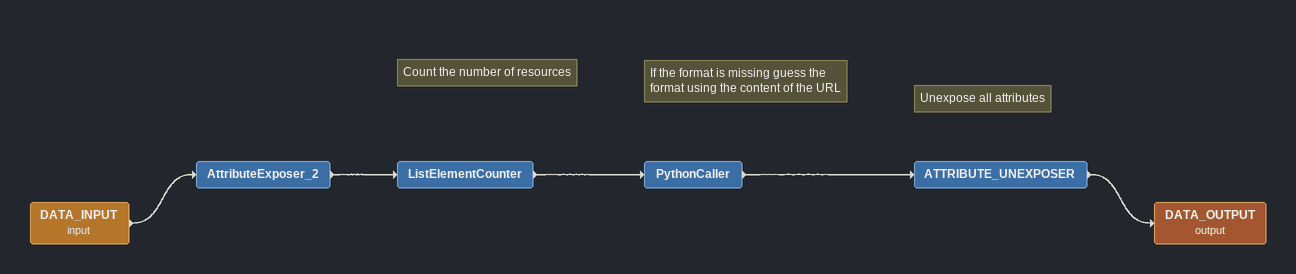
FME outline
DATA_INPUT (input)
    -> AttributeExposer_2
AttributeExposer_2
    -> ListElementCounter
Note: Count the number of resources
ListElementCounter
    -> PythonCaller
Note: If the format is missing guess the format using the content of the URL
PythonCaller
    -> ATTRIBUTE_UNEXPOSER
Note: Unexpose all attributes
ATTRIBUTE_UNEXPOSER
    -> DATA_OUTPUT (output)
DATA_OUTPUT (output)
